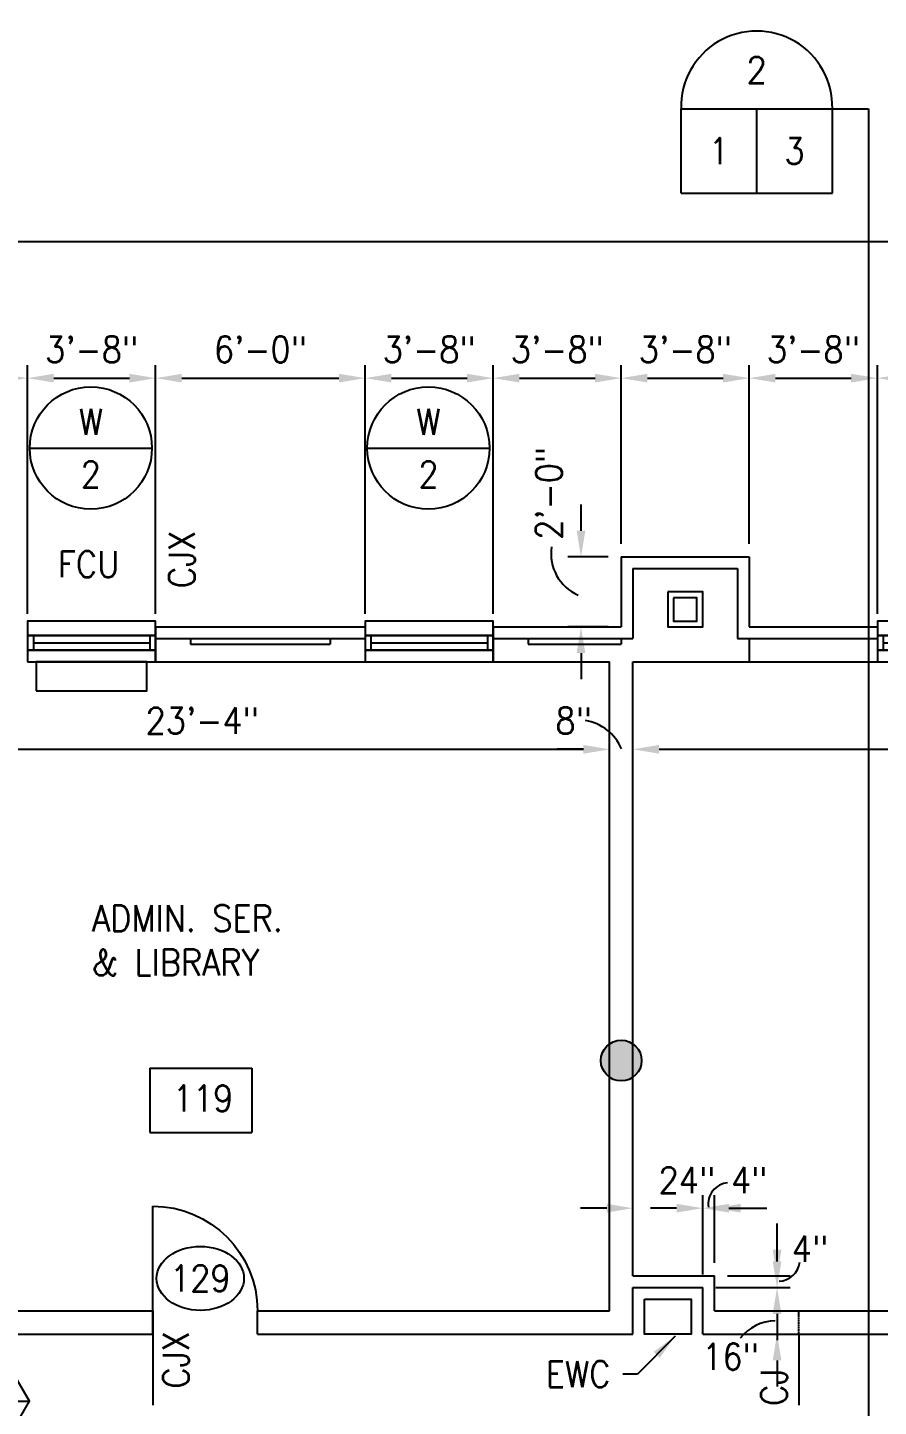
# Model space of a CAD drawing. Header units: inches. Extents: x 435 to 5963, y 191 to 2765.
# Drawn here: x 1399 to 1691.4, y 1267.5 to 1741.2 of the extents above; entities that cross this region are included whole.
import ezdxf
from ezdxf.enums import TextEntityAlignment as Align

# ---------------------------------------------------------------- set-up
doc = ezdxf.new("R2010")
doc.units = ezdxf.units.IN
doc.header["$LTSCALE"] = 0.5
doc.header["$MEASUREMENT"] = 0
doc.linetypes.add('HIDDEN4', pattern=[0.12375, 0.0825, -0.04125])
doc.layers.get('0').update_dxf_attribs({"linetype": 'CONTINUOUS'})
doc.layers.get('Defpoints').update_dxf_attribs({"linetype": 'CONTINUOUS'})
for name, color, linetype in [('A-ANNO', 8, 'CONTINUOUS'), ('A-ANNO-DIMS', 7, 'CONTINUOUS'), ('A-ANNO-TEXT', 7, 'CONTINUOUS'), ('A-DOOR', 3, 'CONTINUOUS'), ('A-DOOR-IDEN', 7, 'CONTINUOUS'), ('A-FLOR-IDEN', 7, 'CONTINUOUS'), ('A-FURN', 3, 'CONTINUOUS'), ('A-GLAZ', 3, 'CONTINUOUS'), ('A-GLAZ-IDEN', 7, 'CONTINUOUS'), ('A-GLAZ-SILL', 3, 'CONTINUOUS'), ('A-SECT-IDEN', 7, 'CONTINUOUS'), ('A-WALL', 2, 'CONTINUOUS'), ('A-WALL-IDEN', 7, 'CONTINUOUS'), ('M-HVAC-EQPM', 4, 'CONTINUOUS'), ('S-SLAB-JOIN', 2, 'CONTINUOUS')]:
    doc.layers.add(name, color=color, linetype=linetype)
doc.styles.add('ROMANS', font='romans.shx', dxfattribs={"width": 0.9})
doc.dimstyles.new('DIM96', dxfattribs={"dimscale": 96, "dimtxt": 0.09375, "dimasz": 0.09375, "dimexe": 0.046875, "dimexo": 0.046875, "dimgap": 0.046875, "dimtad": 1, "dimdec": 4, "dimzin": 3, "dimdsep": 46, "dimlunit": 4, "dimtxsty": 'ROMANS', "dimcen": 0.046875, "dimaunit": 1, "dimadec": 0, "dimazin": 0, "dimtfac": 0.7, "dimtdec": 4, "dimtofl": 0, "dimtmove": 2, "dimatfit": 3, "dimfxl": 1, "dimfrac": 1, "dimtolj": 1, "dimtzin": 0, "dimarcsym": 0})
doc.dimstyles.new('DIM96A', dxfattribs={"dimscale": 96, "dimtxt": 0.09375, "dimasz": 0.09375, "dimexe": 0.046875, "dimexo": 0.046875, "dimgap": 0.046875, "dimtad": 1, "dimdec": 4, "dimzin": 3, "dimdsep": 46, "dimlunit": 4, "dimtxsty": 'ROMANS', "dimcen": 0.046875, "dimaunit": 1, "dimadec": 0, "dimazin": 0, "dimtfac": 0.7, "dimtdec": 4, "dimtofl": 0, "dimtmove": 2, "dimatfit": 3, "dimfxl": 1, "dimfrac": 1, "dimtolj": 1, "dimtzin": 0, "dimarcsym": 0})
doc.dimstyles.new('LED96', dxfattribs={"dimscale": 96, "dimtxt": 0.09375, "dimasz": 0.09375, "dimexe": 0.046875, "dimexo": 0.046875, "dimgap": 0.046875, "dimtad": 0, "dimdec": 4, "dimzin": 3, "dimdsep": 46, "dimlunit": 4, "dimtxsty": 'ROMANS', "dimcen": 0.046875, "dimaunit": 1, "dimadec": 0, "dimazin": 0, "dimtfac": 0.7, "dimtdec": 4, "dimtofl": 0, "dimtmove": 2, "dimatfit": 3, "dimfxl": 1, "dimfrac": 1, "dimtolj": 1, "dimtzin": 0, "dimarcsym": 0})

# ---------------------------------------------------------------- blocks, each defined once
blk = doc.blocks.new('SILL1')
for points in [[(0, 9), (44, 9), (44, 14), (0, 14)], [(0, 0), (44, 0), (44, 4), (0, 4)]]:
    blk.add_lwpolyline(points, close=True)
blk = doc.blocks.new('GLAZ1')
for p, q in [((2, 5), (2, 0)), ((42, 5), (42, 0)), ((2, 2.5), (42, 2.5))]:
    blk.add_line(p, q)
blk.add_lwpolyline([(0, 0), (44, 0), (44, 5), (0, 5)], close=True)
blk = doc.blocks.new('DOOR1')
at = {"color": 0, "linetype": 'ByBlock'}
blk.add_line((0, 0), (0, 1), dxfattribs=at)
blk.add_arc((0, 0), 1, 90, 180, dxfattribs=at)
blk = doc.blocks.new('*D14')
at = {"layer": 'A-ANNO-DIMS', "color": 0, "lineweight": -2}
for p, q in [((703, 1539.78), (703, 1672.22)), ((3103, 1539.78), (3103, 1672.22)), ((712, 1667.72), (3094, 1667.72))]:
    blk.add_line(p, q, dxfattribs=at)
at = {"layer": 'A-ANNO-DIMS', "color": 0}
for points in [[(712, 1669.22), (712, 1666.22), (703, 1667.72)], [(3094, 1669.22), (3094, 1666.22), (3103, 1667.72)]]:
    blk.add_solid(points, dxfattribs=at)
at = {"layer": 'Defpoints', "color": 0}
for p in [(3103, 1667.72), (703, 1535.28), (3103, 1535.28)]:
    blk.add_point(p, dxfattribs=at)
at = {"layer": 'A-ANNO-DIMS', "color": 0, "insert": (1903, 1677.57), "char_height": 9, "attachment_point": 5, "style": 'ROMANS'}
blk.add_mtext('\\A1;200\'-0"', dxfattribs=at)
blk = doc.blocks.new('*D25')
at = {"layer": 'A-ANNO-DIMS', "color": 0, "lineweight": -2}
for p, q in [((1255, 1539.78), (1255, 1625.22)), ((1399, 1539.78), (1399, 1625.22)), ((1264, 1620.72), (1390, 1620.72))]:
    blk.add_line(p, q, dxfattribs=at)
at = {"layer": 'A-ANNO-DIMS', "color": 0}
for points in [[(1264, 1622.22), (1264, 1619.22), (1255, 1620.72)], [(1390, 1622.22), (1390, 1619.22), (1399, 1620.72)]]:
    blk.add_solid(points, dxfattribs=at)
at = {"layer": 'Defpoints', "color": 0}
for p in [(1399, 1620.72), (1255, 1535.28), (1399, 1535.28)]:
    blk.add_point(p, dxfattribs=at)
at = {"layer": 'A-ANNO-DIMS', "color": 0, "insert": (1327, 1630.57), "char_height": 9, "attachment_point": 5, "style": 'ROMANS'}
blk.add_mtext('\\A1;12\'-0"', dxfattribs=at)
blk = doc.blocks.new('*D26')
at = {"layer": 'A-ANNO-DIMS', "color": 0, "lineweight": -2}
for p, q in [((1399, 1539.78), (1399, 1625.22)), ((1443, 1539.78), (1443, 1625.22)), ((1408, 1620.72), (1434, 1620.72))]:
    blk.add_line(p, q, dxfattribs=at)
at = {"layer": 'A-ANNO-DIMS', "color": 0}
for points in [[(1408, 1622.22), (1408, 1619.22), (1399, 1620.72)], [(1434, 1622.22), (1434, 1619.22), (1443, 1620.72)]]:
    blk.add_solid(points, dxfattribs=at)
at = {"layer": 'Defpoints', "color": 0}
for p in [(1443, 1620.72), (1399, 1535.28), (1443, 1535.28)]:
    blk.add_point(p, dxfattribs=at)
at = {"layer": 'A-ANNO-DIMS', "color": 0, "insert": (1421, 1630.57), "char_height": 9, "attachment_point": 5, "style": 'ROMANS'}
blk.add_mtext('\\A1;3\'-8"', dxfattribs=at)
blk = doc.blocks.new('*D27')
at = {"layer": 'A-ANNO-DIMS', "color": 0, "lineweight": -2}
for p, q in [((1443, 1539.78), (1443, 1625.22)), ((1515, 1539.78), (1515, 1625.22)), ((1452, 1620.72), (1506, 1620.72))]:
    blk.add_line(p, q, dxfattribs=at)
at = {"layer": 'A-ANNO-DIMS', "color": 0}
for points in [[(1452, 1622.22), (1452, 1619.22), (1443, 1620.72)], [(1506, 1622.22), (1506, 1619.22), (1515, 1620.72)]]:
    blk.add_solid(points, dxfattribs=at)
at = {"layer": 'Defpoints', "color": 0}
for p in [(1515, 1620.72), (1443, 1535.28), (1515, 1535.28)]:
    blk.add_point(p, dxfattribs=at)
at = {"layer": 'A-ANNO-DIMS', "color": 0, "insert": (1479, 1630.57), "char_height": 9, "attachment_point": 5, "style": 'ROMANS'}
blk.add_mtext('\\A1;6\'-0"', dxfattribs=at)
blk = doc.blocks.new('*D28')
at = {"layer": 'A-ANNO-DIMS', "color": 0, "lineweight": -2}
for p, q in [((1515, 1539.78), (1515, 1625.22)), ((1559, 1539.78), (1559, 1625.22)), ((1524, 1620.72), (1550, 1620.72))]:
    blk.add_line(p, q, dxfattribs=at)
at = {"layer": 'A-ANNO-DIMS', "color": 0}
for points in [[(1524, 1622.22), (1524, 1619.22), (1515, 1620.72)], [(1550, 1622.22), (1550, 1619.22), (1559, 1620.72)]]:
    blk.add_solid(points, dxfattribs=at)
at = {"layer": 'Defpoints', "color": 0}
for p in [(1559, 1620.72), (1515, 1535.28), (1559, 1535.28)]:
    blk.add_point(p, dxfattribs=at)
at = {"layer": 'A-ANNO-DIMS', "color": 0, "insert": (1537, 1630.57), "char_height": 9, "attachment_point": 5, "style": 'ROMANS'}
blk.add_mtext('\\A1;3\'-8"', dxfattribs=at)
blk = doc.blocks.new('*D29')
at = {"layer": 'A-ANNO-DIMS', "color": 0, "lineweight": -2}
for p, q in [((1559, 1539.78), (1559, 1625.22)), ((1603, 1563.78), (1603, 1625.22)), ((1568, 1620.72), (1594, 1620.72))]:
    blk.add_line(p, q, dxfattribs=at)
at = {"layer": 'A-ANNO-DIMS', "color": 0}
for points in [[(1568, 1622.22), (1568, 1619.22), (1559, 1620.72)], [(1594, 1622.22), (1594, 1619.22), (1603, 1620.72)]]:
    blk.add_solid(points, dxfattribs=at)
at = {"layer": 'Defpoints', "color": 0}
for p in [(1603, 1620.72), (1603, 1559.28), (1559, 1535.28)]:
    blk.add_point(p, dxfattribs=at)
at = {"layer": 'A-ANNO-DIMS', "color": 0, "insert": (1581, 1630.57), "char_height": 9, "attachment_point": 5, "style": 'ROMANS'}
blk.add_mtext('\\A1;3\'-8"', dxfattribs=at)
blk = doc.blocks.new('*D30')
at = {"layer": 'A-ANNO-DIMS', "color": 0, "lineweight": -2}
for p, q in [((1603, 1563.78), (1603, 1625.22)), ((1647, 1563.78), (1647, 1625.22)), ((1612, 1620.72), (1638, 1620.72))]:
    blk.add_line(p, q, dxfattribs=at)
at = {"layer": 'A-ANNO-DIMS', "color": 0}
for points in [[(1612, 1622.22), (1612, 1619.22), (1603, 1620.72)], [(1638, 1622.22), (1638, 1619.22), (1647, 1620.72)]]:
    blk.add_solid(points, dxfattribs=at)
at = {"layer": 'Defpoints', "color": 0}
for p in [(1647, 1620.72), (1603, 1559.28), (1647, 1559.28)]:
    blk.add_point(p, dxfattribs=at)
at = {"layer": 'A-ANNO-DIMS', "color": 0, "insert": (1625, 1630.57), "char_height": 9, "attachment_point": 5, "style": 'ROMANS'}
blk.add_mtext('\\A1;3\'-8"', dxfattribs=at)
blk = doc.blocks.new('*D31')
at = {"layer": 'A-ANNO-DIMS', "color": 0, "lineweight": -2}
for p, q in [((1647, 1563.78), (1647, 1625.22)), ((1691, 1539.78), (1691, 1625.22)), ((1656, 1620.72), (1682, 1620.72))]:
    blk.add_line(p, q, dxfattribs=at)
at = {"layer": 'A-ANNO-DIMS', "color": 0}
for points in [[(1656, 1622.22), (1656, 1619.22), (1647, 1620.72)], [(1682, 1622.22), (1682, 1619.22), (1691, 1620.72)]]:
    blk.add_solid(points, dxfattribs=at)
at = {"layer": 'Defpoints', "color": 0}
for p in [(1691, 1620.72), (1647, 1559.28), (1691, 1535.28)]:
    blk.add_point(p, dxfattribs=at)
at = {"layer": 'A-ANNO-DIMS', "color": 0, "insert": (1669, 1630.57), "char_height": 9, "attachment_point": 5, "style": 'ROMANS'}
blk.add_mtext('\\A1;3\'-8"', dxfattribs=at)
blk = doc.blocks.new('*D32')
at = {"layer": 'A-ANNO-DIMS', "color": 0, "lineweight": -2}
for p, q in [((1691, 1539.78), (1691, 1625.22)), ((1735, 1539.78), (1735, 1625.22)), ((1700, 1620.72), (1726, 1620.72))]:
    blk.add_line(p, q, dxfattribs=at)
at = {"layer": 'A-ANNO-DIMS', "color": 0}
for points in [[(1700, 1622.22), (1700, 1619.22), (1691, 1620.72)], [(1726, 1622.22), (1726, 1619.22), (1735, 1620.72)]]:
    blk.add_solid(points, dxfattribs=at)
at = {"layer": 'Defpoints', "color": 0}
for p in [(1735, 1620.72), (1691, 1535.28), (1735, 1535.28)]:
    blk.add_point(p, dxfattribs=at)
at = {"layer": 'A-ANNO-DIMS', "color": 0, "insert": (1713, 1630.57), "char_height": 9, "attachment_point": 5, "style": 'ROMANS'}
blk.add_mtext('\\A1;3\'-8"', dxfattribs=at)
blk = doc.blocks.new('*D84')
at = {"layer": 'A-ANNO-DIMS', "color": 0, "lineweight": -2}
for p, q in [((1319, 1484.54), (1319, 1497.71)), ((1599, 1489.61), (1599, 1497.71)), ((1328, 1493.21), (1590, 1493.21))]:
    blk.add_line(p, q, dxfattribs=at)
at = {"layer": 'A-ANNO-DIMS', "color": 0}
for points in [[(1328, 1494.71), (1328, 1491.71), (1319, 1493.21)], [(1590, 1494.71), (1590, 1491.71), (1599, 1493.21)]]:
    blk.add_solid(points, dxfattribs=at)
at = {"layer": 'Defpoints', "color": 0}
for p in [(1599, 1493.21), (1599, 1485.11), (1319, 1480.04)]:
    blk.add_point(p, dxfattribs=at)
at = {"layer": 'A-ANNO-DIMS', "color": 0, "insert": (1459, 1503.07), "char_height": 9, "attachment_point": 5, "style": 'ROMANS'}
blk.add_mtext('\\A1;23\'-4"', dxfattribs=at)
blk = doc.blocks.new('*D85')
at = {"layer": 'A-ANNO-DIMS', "color": 0, "lineweight": -2}
for p, q in [((1599, 1489.61), (1599, 1497.71)), ((1607, 1484.53), (1607, 1497.71)), ((1590, 1493.21), (1581, 1493.21)), ((1616, 1493.21), (1625, 1493.21))]:
    blk.add_line(p, q, dxfattribs=at)
at = {"layer": 'A-ANNO-DIMS', "color": 0}
for points in [[(1590, 1494.71), (1590, 1491.71), (1599, 1493.21)], [(1616, 1494.71), (1616, 1491.71), (1607, 1493.21)]]:
    blk.add_solid(points, dxfattribs=at)
at = {"layer": 'Defpoints', "color": 0}
for p in [(1607, 1493.21), (1599, 1485.11), (1607, 1480.03)]:
    blk.add_point(p, dxfattribs=at)
at = {"layer": 'A-ANNO-DIMS', "color": 0, "insert": (1586.65, 1503.07), "char_height": 9, "attachment_point": 5, "style": 'ROMANS'}
blk.add_mtext('\\A1;8"', dxfattribs=at)
blk = doc.blocks.new('*D86')
at = {"layer": 'A-ANNO-DIMS', "color": 0, "lineweight": -2}
for p, q in [((1607, 1484.53), (1607, 1497.71)), ((1847, 1485.54), (1847, 1497.71)), ((1616, 1493.21), (1838, 1493.21))]:
    blk.add_line(p, q, dxfattribs=at)
at = {"layer": 'A-ANNO-DIMS', "color": 0}
for points in [[(1616, 1494.71), (1616, 1491.71), (1607, 1493.21)], [(1838, 1494.71), (1838, 1491.71), (1847, 1493.21)]]:
    blk.add_solid(points, dxfattribs=at)
at = {"layer": 'Defpoints', "color": 0}
for p in [(1847, 1493.21), (1607, 1480.03), (1847, 1481.04)]:
    blk.add_point(p, dxfattribs=at)
at = {"layer": 'A-ANNO-DIMS', "color": 0, "insert": (1718.26, 1503.07), "char_height": 9, "attachment_point": 5, "style": 'ROMANS'}
blk.add_mtext('\\A1;20\'-0"', dxfattribs=at)
blk = doc.blocks.new('EQ01')
blk.add_lwpolyline([(-19, 10), (19, 10), (19, 0), (-19, 0)], close=True)
blk = doc.blocks.new('*D300')
at = {"layer": 'A-ANNO-DIMS', "color": 0, "lineweight": -2}
for p, q in [((1589.17, 1568.28), (1589.17, 1577.28)), ((1598.5, 1559.28), (1584.67, 1559.28)), ((1598.5, 1535.28), (1584.67, 1535.28)), ((1589.17, 1526.28), (1589.17, 1517.28))]:
    blk.add_line(p, q, dxfattribs=at)
at = {"layer": 'A-ANNO-DIMS', "color": 0}
for points in [[(1587.67, 1568.28), (1590.67, 1568.28), (1589.17, 1559.28)], [(1587.67, 1526.28), (1590.67, 1526.28), (1589.17, 1535.28)]]:
    blk.add_solid(points, dxfattribs=at)
at = {"layer": 'Defpoints', "color": 0}
for p in [(1603, 1559.28), (1589.17, 1535.28), (1603, 1535.28)]:
    blk.add_point(p, dxfattribs=at)
at = {"layer": 'A-ANNO-DIMS', "color": 0, "insert": (1578.18, 1581.16), "char_height": 9, "attachment_point": 5, "rotation": 90, "style": 'ROMANS'}
blk.add_mtext('\\A1;2\'-0"', dxfattribs=at)
blk = doc.blocks.new('IDEN4')
for p, q in [((-0.1899, 0.1074), (0.1747, 0.1074)), ((-0.1899, 0.1074), (-0.1899, -0.1218)), ((0.1747, 0.1074), (0.1747, -0.1218)), ((-0.1899, -0.1218), (0.1747, -0.1218))]:
    blk.add_line(p, q)
at = {"style": 'ROMANS', "width": 0.9}
blk.add_attdef('#', text='', height=0.0938, dxfattribs=at).set_placement((0, 0), align=Align.MIDDLE)
blk = doc.blocks.new('IDEN002')
blk.add_ellipse((0, 0), major_axis=(0.1562, 0), ratio=0.733333)
at = {"style": 'ROMANS', "width": 0.9}
blk.add_attdef('#', text='', height=0.0938, dxfattribs=at).set_placement((0, 0), align=Align.MIDDLE)
blk = doc.blocks.new('XXC')
blk.add_line((-0.2188, 0), (0.2188, 0))
blk.add_circle((0, 0), 0.2188)
at = {"style": 'ROMANS', "width": 0.9}
for tag, p in [('#', (0, 0.0937)), ('@', (0, -0.0938))]:
    blk.add_attdef(tag, text='', height=0.0938, dxfattribs=at).set_placement(p, align=Align.MIDDLE)
blk = doc.blocks.new('IDA')
blk.add_line((-0.2051, 0), (0.2051, 0))
blk.add_lwpolyline([(-0.2051, 0), (-0.1026, -0.1776), (0.1026, -0.1776), (0.2051, 0), (0.1026, 0.1776), (-0.1026, 0.1776)], close=True)
at = {"style": 'ROMANS', "width": 0.9}
for tag, p in [('@', (0, 0.0888)), ('#', (0, -0.0888))]:
    blk.add_attdef(tag, text='', height=0.0938, dxfattribs=at).set_placement(p, align=Align.MIDDLE)
blk = doc.blocks.new('XX01')
blk.add_hatch(color=256).paths.add_polyline_path([(7, 0, 1), (-7, 0, 1)])
blk.add_circle((0, 0), 7)
blk = doc.blocks.new('*D310')
at = {"layer": 'A-ANNO-DIMS', "color": 0, "lineweight": -2}
for p, q in [((1607, 1316.78), (1607, 1340.07)), ((1631, 1312.78), (1631, 1340.07)), ((1598, 1335.57), (1589, 1335.57)), ((1640, 1335.57), (1649, 1335.57))]:
    blk.add_line(p, q, dxfattribs=at)
at = {"layer": 'A-ANNO-DIMS', "color": 0}
for points in [[(1598, 1337.07), (1598, 1334.07), (1607, 1335.57)], [(1640, 1337.07), (1640, 1334.07), (1631, 1335.57)]]:
    blk.add_solid(points, dxfattribs=at)
at = {"layer": 'Defpoints', "color": 0}
for p in [(1631, 1335.57), (1607, 1312.28), (1631, 1308.28)]:
    blk.add_point(p, dxfattribs=at)
at = {"layer": 'A-ANNO-DIMS', "color": 0, "insert": (1625.54, 1345.18), "char_height": 9, "attachment_point": 5, "style": 'ROMANS'}
blk.add_mtext('\\A1;24"', dxfattribs=at)
blk = doc.blocks.new('*D311')
at = {"layer": 'A-ANNO-DIMS', "color": 0, "lineweight": -2}
for p, q in [((1631, 1312.78), (1631, 1340.07)), ((1635, 1316.78), (1635, 1340.07)), ((1622, 1335.57), (1613, 1335.57)), ((1644, 1335.57), (1653, 1335.57))]:
    blk.add_line(p, q, dxfattribs=at)
at = {"layer": 'A-ANNO-DIMS', "color": 0}
for points in [[(1622, 1337.07), (1622, 1334.07), (1631, 1335.57)], [(1644, 1337.07), (1644, 1334.07), (1635, 1335.57)]]:
    blk.add_solid(points, dxfattribs=at)
at = {"layer": 'Defpoints', "color": 0}
for p in [(1635, 1335.57), (1635, 1312.28), (1631, 1308.28)]:
    blk.add_point(p, dxfattribs=at)
at = {"layer": 'A-ANNO-DIMS', "color": 0, "insert": (1646.96, 1345.18), "char_height": 9, "attachment_point": 5, "style": 'ROMANS'}
blk.add_mtext('\\A1;4"', dxfattribs=at)
blk = doc.blocks.new('*D312')
at = {"layer": 'A-ANNO-DIMS', "color": 0, "lineweight": -2}
for p, q in [((1656.54, 1317.28), (1656.54, 1326.28)), ((1635.5, 1308.28), (1661.04, 1308.28)), ((1635.5, 1292.28), (1661.04, 1292.28)), ((1656.54, 1283.28), (1656.54, 1274.28))]:
    blk.add_line(p, q, dxfattribs=at)
at = {"layer": 'A-ANNO-DIMS', "color": 0}
for points in [[(1655.04, 1317.28), (1658.04, 1317.28), (1656.54, 1308.28)], [(1655.04, 1283.28), (1658.04, 1283.28), (1656.54, 1292.28)]]:
    blk.add_solid(points, dxfattribs=at)
at = {"layer": 'Defpoints', "color": 0}
for p in [(1631, 1308.28), (1656.54, 1308.28), (1631, 1292.28)]:
    blk.add_point(p, dxfattribs=at)
at = {"layer": 'A-ANNO-DIMS', "color": 0, "insert": (1640.54, 1284.57), "char_height": 9, "attachment_point": 5, "rotation": 0.001, "style": 'ROMANS'}
blk.add_mtext('\\A1;16"', dxfattribs=at)
blk = doc.blocks.new('*D313')
at = {"layer": 'A-ANNO-DIMS', "color": 0, "lineweight": -2}
for p, q in [((1656.54, 1321.28), (1656.54, 1330.28)), ((1639.5, 1312.28), (1661.04, 1312.28)), ((1635.5, 1308.28), (1661.04, 1308.28)), ((1656.54, 1299.28), (1656.54, 1290.28))]:
    blk.add_line(p, q, dxfattribs=at)
at = {"layer": 'A-ANNO-DIMS', "color": 0}
for points in [[(1655.04, 1321.28), (1658.04, 1321.28), (1656.54, 1312.28)], [(1655.04, 1299.28), (1658.04, 1299.28), (1656.54, 1308.28)]]:
    blk.add_solid(points, dxfattribs=at)
at = {"layer": 'Defpoints', "color": 0}
for p in [(1635, 1312.28), (1656.54, 1312.28), (1631, 1308.28)]:
    blk.add_point(p, dxfattribs=at)
at = {"layer": 'A-ANNO-DIMS', "color": 0, "insert": (1667.84, 1321.63), "char_height": 9, "attachment_point": 5, "rotation": 0.001, "style": 'ROMANS'}
blk.add_mtext('\\A1;4"', dxfattribs=at)
blk = doc.blocks.new('XXB')
for p, q in [((-0.2708, 0), (0.2708, 0)), ((-0.2708, -0.3021), (-0.2708, 0)), ((0, -0.3021), (0, 0)), ((0.2708, -0.3021), (0.2708, 0)), ((-0.2708, -0.3021), (0.2708, -0.3021))]:
    blk.add_line(p, q)
blk.add_arc((0, 0.0069), 0.2709, 358.5347, 181.4653)
at = {"style": 'ROMANS', "width": 0.9}
for tag, p in [('$', (0, 0.1389)), ('#', (0.1354, -0.151)), ('@', (-0.1354, -0.151))]:
    blk.add_attdef(tag, text='', height=0.0938, dxfattribs=at).set_placement(p, align=Align.MIDDLE)
blk = doc.blocks.new('JOINTA')
blk.add_line((0, 0), (0, -12))
blk = doc.blocks.new('JOINT')
blk.add_line((0, 0), (0, -8))

msp = doc.modelspace()

# ---------------------------------------------------------------- linework, layer by layer
at = {"layer": 'A-ANNO-DIMS'}
for centre, radius, start, end in [((1594.41865, 1560.42582), 15.55562, 171.247021, 246.5936759), ((1588.18587, 1487.08139), 16.18187, 22.9143669, 81.1549633), ((1640.16753, 1337.00384), 7.30595, 94.7584035, 188.7008344), ((1657.08103, 1317.75512), 7.26386, 271.1907406, 354.1485849), ((1656.23067, 1281.20734), 15.70265, 91.3109973, 141.7552664)]:
    msp.add_arc(centre, radius, start, end, dxfattribs=at)
at = {"layer": 'A-ANNO-TEXT'}
for p, q in [((1442, 1292.28047), (1442, 1267.94203)), ((1664, 1292.28047), (1664, 1267.94203))]:
    msp.add_line(p, q, dxfattribs=at)
at = {"layer": 'A-FURN'}
msp.add_lwpolyline([(1611, 1304.28047), (1627, 1304.28047), (1627, 1292.28047), (1611, 1292.28047)], close=True, dxfattribs=at)
at = {"layer": 'A-SECT-IDEN'}
for p, q in [((1675.54163, 1713.28047), (1688, 1713.28047)), ((1688, 1713.28047), (1688, 902.28047))]:
    msp.add_line(p, q, dxfattribs=at)
at = {"layer": 'A-WALL'}
for p, q in [((1603, 1559.28047), (1647, 1559.28047)), ((1603, 1559.28047), (1603, 1535.28047)), ((1647, 1559.28047), (1647, 1535.28047)), ((1607, 1555.28047), (1643, 1555.28047)), ((1607, 1555.28047), (1607, 1531.28047)), ((1643, 1555.28047), (1643, 1531.28047)), ((1399, 1535.28047), (1399, 1523.28047)), ((1443, 1535.28047), (1443, 1523.28047)), ((1443, 1535.28047), (1515, 1535.28047)), ((1515, 1535.28047), (1515, 1523.28047)), ((1559, 1535.28047), (1559, 1523.28047)), ((1559, 1535.28047), (1603, 1535.28047)), ((1647, 1535.28047), (1691, 1535.28047)), ((1691, 1535.28047), (1691, 1523.28047)), ((1443, 1531.28047), (1515, 1531.28047)), ((1455, 1531.28047), (1455, 1529.28047)), ((1503, 1531.28047), (1503, 1529.28047)), ((1559, 1531.28047), (1607, 1531.28047)), ((1571, 1531.28047), (1571, 1529.28047)), ((1603, 1531.28047), (1603, 1529.28047)), ((1643, 1531.28047), (1691, 1531.28047)), ((1647, 1531.28047), (1647, 1523.28047)), ((1455, 1529.28047), (1503, 1529.28047)), ((1571, 1529.28047), (1603, 1529.28047)), ((1443, 1523.28047), (1515, 1523.28047)), ((1559, 1523.28047), (1599, 1523.28047)), ((1599, 1300.28047), (1599, 1523.28047)), ((1607, 1312.28047), (1607, 1523.28047)), ((1607, 1523.28047), (1691, 1523.28047)), ((1607, 1312.28047), (1635, 1312.28047)), ((1635, 1300.28047), (1635, 1312.28047)), ((1607, 1308.28047), (1631, 1308.28047)), ((1607, 1292.28047), (1607, 1308.28047)), ((1631, 1292.28047), (1631, 1308.28047)), ((1319, 1300.28047), (1442, 1300.28047)), ((1442, 1292.28047), (1442, 1300.28047)), ((1478, 1292.28047), (1478, 1300.28047)), ((1478, 1300.28047), (1599, 1300.28047)), ((1635, 1300.28047), (1843, 1300.28047)), ((1238, 1292.28047), (1442, 1292.28047)), ((1478, 1292.28047), (1607, 1292.28047)), ((1631, 1292.28047), (1855, 1292.28047))]:
    msp.add_line(p, q, dxfattribs=at)
for points in [[(1619, 1547.28047), (1619, 1535.28047), (1631, 1535.28047), (1631, 1547.28047)], [(1621, 1545.28047), (1621, 1537.28047), (1629, 1537.28047), (1629, 1545.28047)]]:
    msp.add_lwpolyline(points, close=True, dxfattribs=at)
at = {"layer": 'S-SLAB-JOIN', "linetype": 'HIDDEN4'}
msp.add_line((1664, 1292.28047), (1664, 1300.28047), dxfattribs=at)

# ---------------------------------------------------------------- block references
at = {"layer": 'A-ANNO'}
msp.add_blockref('XX01', (1603, 1386.28047), dxfattribs=at)
at = {"layer": 'A-DOOR', "xscale": -35.99999999999977, "yscale": 35.99999999999977, "zscale": 35.99999999999977}
msp.add_blockref('DOOR1', (1442, 1300.28047), dxfattribs=at)
at = {"layer": 'A-DOOR-IDEN', "xscale": 96, "yscale": 96, "zscale": 96}
msp.add_blockref('IDEN002', (1458.35149, 1311.45556), dxfattribs=at).add_auto_attribs({'#': '129'})
at = {"layer": 'A-FLOR-IDEN', "xscale": 96, "yscale": 96, "zscale": 96}
msp.add_blockref('IDEN4', (1459.28551, 1373.31954), dxfattribs=at).add_auto_attribs({'#': '119'})
at = {"layer": 'A-GLAZ'}
for p in [(1399, 1527.28047), (1515, 1527.28047), (1691, 1527.28047)]:
    msp.add_blockref('GLAZ1', p, dxfattribs=at)
at = {"layer": 'A-GLAZ-IDEN', "xscale": 96, "yscale": 96, "zscale": 96}
for p in [(1420.74171, 1596.70283), (1536.74171, 1596.70283)]:
    msp.add_blockref('XXC', p, dxfattribs=at).add_auto_attribs({'#': 'W', '@': '2'})
at = {"layer": 'A-GLAZ-SILL'}
for p in [(1399, 1523.28047), (1515, 1523.28047), (1691, 1523.28047)]:
    msp.add_blockref('SILL1', p, dxfattribs=at)
at = {"layer": 'A-SECT-IDEN', "xscale": 96, "yscale": 96, "zscale": 96}
msp.add_blockref('XXB', (1649.54163, 1713.28047), dxfattribs=at).add_auto_attribs({'@': '1', '#': '3', '$': '2'})
at = {"layer": 'A-WALL-IDEN', "xscale": 96, "yscale": 96, "zscale": 96}
msp.add_blockref('IDA', (1380, 1269.22791), dxfattribs=at).add_auto_attribs({'@': 'M', '#': '10'})
at = {"layer": 'M-HVAC-EQPM', "xscale": -1, "rotation": 180}
msp.add_blockref('EQ01', (1421, 1523.28047), dxfattribs=at)
at = {"layer": 'S-SLAB-JOIN'}
for name, p in [('JOINTA', (1443, 1535.28047)), ('JOINT', (1442, 1300.28047))]:
    msp.add_blockref(name, p, dxfattribs=at)

# ---------------------------------------------------------------- texts
at = {"layer": 'A-ANNO-TEXT', "style": 'ROMANS', "width": 0.9}
for s, p in [('CJX', (1456.51213, 1548.58093)), ('CJX', (1454.46383, 1273.57436)), ('CJ', (1659.96095, 1267.6418))]:
    msp.add_text(s, height=9, rotation=90, dxfattribs=at).set_placement(p)
msp.add_text('FCU', height=9, dxfattribs=at).set_placement((1409.37728, 1552.30795))
at = {"layer": 'A-ANNO-TEXT', "insert": (1577.05592, 1274.07436), "char_height": 9, "attachment_point": 7, "style": 'ROMANS'}
msp.add_mtext('\\A1;EWC', dxfattribs=at)
at = {"layer": 'A-FLOR-IDEN', "style": 'ROMANS', "width": 0.9}
for s, p in [('ADMIN. SER.', (1421.12643, 1430.67315)), ('& LIBRARY', (1421.12643, 1415.51957))]:
    msp.add_text(s, height=9, dxfattribs=at).set_placement(p)

# ---------------------------------------------------------------- dimensions: what is measured, and where the dimension line sits
at = {"layer": 'A-ANNO-DIMS'}
for base, p1, p2, dimstyle, picture, middle in [((3103, 1667.71585), (703, 1535.28047), (3103, 1535.28047), 'DIM96', '*D14', (1903, 1677.57299)), ((1399, 1620.71585), (1255, 1535.28047), (1399, 1535.28047), 'DIM96', '*D25', (1327, 1630.57299)), ((1443, 1620.71585), (1399, 1535.28047), (1443, 1535.28047), 'DIM96', '*D26', (1421, 1630.57299)), ((1515, 1620.71585), (1443, 1535.28047), (1515, 1535.28047), 'DIM96', '*D27', (1479, 1630.57299)), ((1559, 1620.71585), (1515, 1535.28047), (1559, 1535.28047), 'DIM96', '*D28', (1537, 1630.57299)), ((1603, 1620.71585), (1559, 1535.28047), (1603, 1559.28047), 'DIM96', '*D29', (1581, 1630.57299)), ((1647, 1620.71585), (1603, 1559.28047), (1647, 1559.28047), 'DIM96', '*D30', (1625, 1630.57299)), ((1691, 1620.71585), (1647, 1559.28047), (1691, 1535.28047), 'DIM96', '*D31', (1669, 1630.57299)), ((1735, 1620.71585), (1691, 1535.28047), (1735, 1535.28047), 'DIM96', '*D32', (1713, 1630.57299)), ((1599, 1493.21368), (1319, 1480.03622), (1599, 1485.10674), 'DIM96A', '*D84', (1459, 1503.07082))]:
    dim = msp.add_linear_dim(base=base, p1=p1, p2=p2, dimstyle=dimstyle, dxfattribs=at)
    dim.commit()
    dim.dimension.update_dxf_attribs({"geometry": picture, "text_midpoint": middle})
dim = msp.add_linear_dim(base=(1589.17229, 1535.28047), p1=(1603, 1559.28047), p2=(1603, 1535.28047), angle=90, dimstyle='DIM96A', dxfattribs=at)
dim.commit()
dim.dimension.update_dxf_attribs({"geometry": '*D300', "text_midpoint": (1578.18216, 1581.15739), "dimtype": 160})
for base, p1, p2, picture, middle in [((1607, 1493.21368), (1599, 1485.10674), (1607, 1480.02514), '*D85', (1586.65171, 1503.07082)), ((1847, 1493.21368), (1607, 1480.02514), (1847, 1481.04146), '*D86', (1718.25726, 1503.07082)), ((1635, 1335.57436), (1631, 1308.28047), (1635, 1312.28047), '*D311', (1646.96018, 1345.1815))]:
    dim = msp.add_linear_dim(base=base, p1=p1, p2=p2, dimstyle='DIM96A', dxfattribs=at)
    dim.commit()
    dim.dimension.update_dxf_attribs({"geometry": picture, "text_midpoint": middle, "dimtype": 160})
dim = msp.add_linear_dim(base=(1631, 1335.57436), p1=(1607, 1312.28047), p2=(1631, 1308.28047), text='24"', dimstyle='DIM96A', dxfattribs=at)
dim.commit()
dim.dimension.update_dxf_attribs({"geometry": '*D310', "text_midpoint": (1625.54163, 1345.1815), "dimtype": 160})
dim = msp.add_linear_dim(base=(1656.54163, 1312.28047), p1=(1631, 1308.28047), p2=(1635, 1312.28047), angle=90, dimstyle='DIM96A', dxfattribs=at)
dim.commit()
dim.dimension.update_dxf_attribs({"geometry": '*D313', "text_midpoint": (1667.84457, 1321.63414), "dimtype": 160, "text_rotation": 0.001})
dim = msp.add_linear_dim(base=(1656.54163, 1308.28047), p1=(1631, 1292.28047), p2=(1631, 1308.28047), angle=90, text='16"', dimstyle='DIM96A', dxfattribs=at)
dim.commit()
dim.dimension.update_dxf_attribs({"geometry": '*D312', "text_midpoint": (1640.54163, 1284.57436), "dimtype": 160, "text_rotation": 0.001})

# ---------------------------------------------------------------- leaders
at = {"layer": 'A-ANNO-TEXT', "annotation_type": 0, "has_hookline": 1, "hookline_direction": 1, "text_width": 21.98571}
msp.add_leader([(1621.54163, 1291.57436), (1608.54163, 1278.57436), (1603.54163, 1278.57436)], dimstyle='LED96', override={"dimgap": 0.046875, "dimtad": 0}, dxfattribs=at)

doc.saveas('drawing.dxf')
